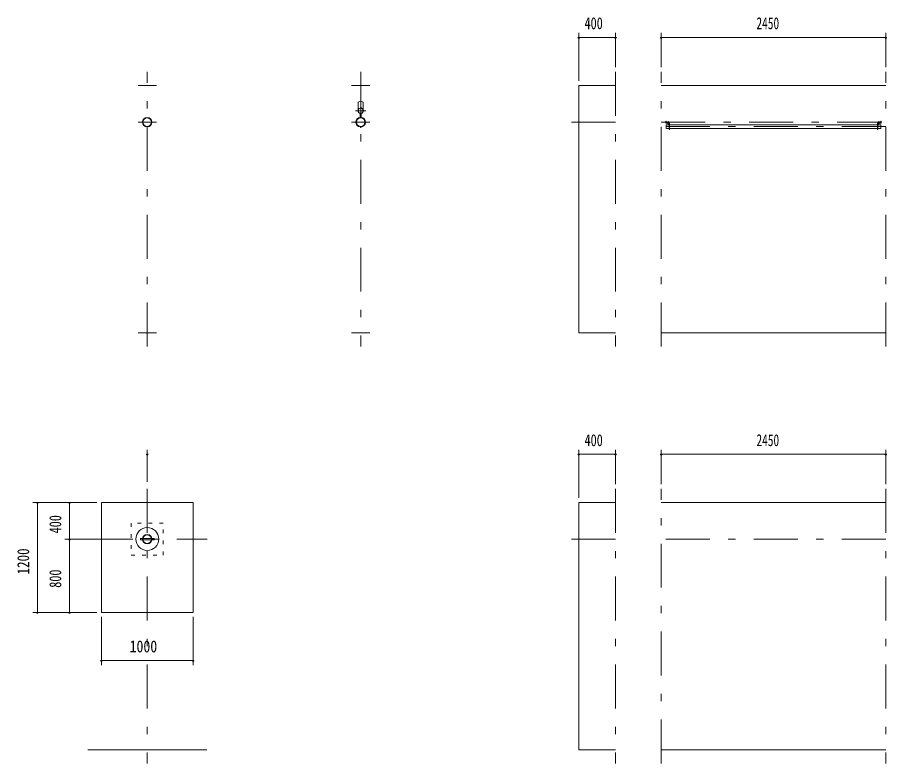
# Model space of a CAD drawing. Units: millimetres, scale not verified. Extents: x -25898 to 25908, y -10500 to 10500.
# Drawn here: x -25898 to -16409, y -7829 to 314 of the extents above; entities that cross this region are included whole.
import ezdxf
from ezdxf.enums import TextEntityAlignment as Align

# ---------------------------------------------------------------- set-up
doc = ezdxf.new("R2010")
doc.units = ezdxf.units.MM
doc.header["$LTSCALE"] = 40
doc.linetypes.add('USER1', pattern=[3, 1, -2])
doc.linetypes.add('USER3', pattern=[24, 12, -5, 2, -5])
for name, color, linetype, lineweight in [('0-2_1-05BOLD', 7, 'Continuous', 18), ('0-3_1-25CENTER', 3, 'USER3', 18), ('0-5_1-55DIM', 3, 'Continuous', 18)]:
    doc.layers.add(name, color=color, linetype=linetype, lineweight=lineweight)
doc.styles.add('ＭＳ ゴシック', font='')
doc.styles.get('ＭＳ ゴシック').set_extended_font_data('MS Gothic')

msp = doc.modelspace()

# ---------------------------------------------------------------- linework, layer by layer
at = {"layer": '0-2_1-05BOLD'}
for p, q in [((-24580.14, -429.33), (-24380.14, -429.33)), ((-22250.4, -429.33), (-22050.4, -429.33)), ((-19768.95, -429.33), (-19768.95, -3129.33)), ((-19368.95, -429.33), (-19768.95, -429.33)), ((-16418.95, -429.33), (-18868.95, -429.33)), ((-22177.9, -695.56), (-22177.9, -610.98)), ((-22122.9, -610.98), (-22122.9, -695.56)), ((-22155, -733.81), (-22155, -777.13)), ((-22153.4, -778.62), (-22153.4, -732.42)), ((-22147.4, -732.42), (-22147.4, -778.62)), ((-22145.8, -777.13), (-22145.8, -733.81)), ((-18818.15, -837.33), (-18818.15, -817.33)), ((-18818.15, -817.33), (-18814.95, -817.33)), ((-18814.95, -817.33), (-18814.95, -837.33)), ((-18812.95, -839.33), (-18783.35, -839.33)), ((-18783.35, -842.53), (-18812.95, -842.53)), ((-18781.35, -844.53), (-18781.35, -910.33)), ((-18778.15, -910.33), (-18778.15, -844.53)), ((-16509.75, -910.33), (-16509.75, -844.53)), ((-16506.55, -844.53), (-16506.55, -910.33)), ((-16474.95, -839.33), (-16504.55, -839.33)), ((-16504.55, -842.53), (-16474.95, -842.53)), ((-16472.95, -817.33), (-16472.95, -837.33)), ((-16469.75, -817.33), (-16472.95, -817.33)), ((-16469.75, -837.33), (-16469.75, -817.33)), ((-18816.45, -899.83), (-18816.45, -857.13)), ((-18816.45, -857.13), (-18781.35, -857.13)), ((-18781.35, -899.83), (-18816.45, -899.83)), ((-18781.35, -910.33), (-18778.15, -910.33)), ((-18778.15, -857.13), (-16509.75, -857.13)), ((-16509.75, -899.83), (-18778.15, -899.83)), ((-16506.55, -910.33), (-16509.75, -910.33)), ((-16506.55, -857.13), (-16471.45, -857.13)), ((-16471.45, -899.83), (-16506.55, -899.83)), ((-16471.45, -857.13), (-16471.45, -899.83)), ((-24380.14, -3129.33), (-24580.14, -3129.33)), ((-22050.4, -3129.33), (-22250.4, -3129.33)), ((-19768.95, -3129.33), (-19368.95, -3129.33)), ((-18868.95, -3129.33), (-16418.95, -3129.33)), ((-24980.13, -4979.33), (-23980.13, -4979.33)), ((-24980.13, -6179.33), (-24980.13, -4979.33)), ((-23980.13, -4979.33), (-23980.13, -6179.33)), ((-19768.95, -4979.33), (-19768.95, -7679.32)), ((-19368.95, -4979.33), (-19768.95, -4979.33)), ((-16418.95, -4979.33), (-18868.95, -4979.33)), ((-24555.14, -5372.83), (-24555.14, -5385.83)), ((-24530.52, -5372.83), (-24555.14, -5372.83)), ((-24555.14, -5385.83), (-24530.52, -5385.83)), ((-24433.99, -5372.83), (-24526.28, -5372.83)), ((-24526.28, -5385.83), (-24433.99, -5385.83)), ((-24405.13, -5372.83), (-24429.75, -5372.83)), ((-24429.75, -5385.83), (-24405.13, -5385.83)), ((-24405.13, -5385.83), (-24405.13, -5372.83)), ((-23980.13, -6179.33), (-24980.13, -6179.33)), ((-25130.14, -7679.32), (-23830.13, -7679.32)), ((-19768.95, -7679.32), (-19368.95, -7679.32)), ((-18868.95, -7679.32), (-16418.95, -7679.32))]:
    msp.add_line(p, q, dxfattribs=at)
at = {"layer": '0-2_1-05BOLD', "linetype": 'USER1'}
for p, q in [((-24655.13, -5204.33), (-24655.13, -5554.33)), ((-24305.13, -5204.33), (-24655.13, -5204.33)), ((-24305.13, -5554.33), (-24305.13, -5204.33)), ((-24655.13, -5554.33), (-24305.13, -5554.33))]:
    msp.add_line(p, q, dxfattribs=at)
at = {"layer": '0-2_1-05BOLD'}
for centre, radius in [((-22150.4, -705.08), 27.5), ((-22150.4, -673.73), 2.25), ((-24480.13, -829.33), 50.8), ((-24480.13, -829.33), 46.6), ((-22150.4, -829.33), 50.8), ((-22150.4, -829.33), 46.6), ((-22150.4, -883.98), 2.25), ((-24480.13, -5379.33), 125), ((-24480.13, -5379.33), 50.8), ((-24480.13, -5379.33), 46.6)]:
    msp.add_circle(centre, radius, dxfattribs=at)
for centre, radius, start, end in [((-22150.4, -646.48), 44.9, 52.23546, 127.76454), ((-22150.4, -705.08), 29.1, 95.93016, 260.90512), ((-22150.4, -722.48), 44.9, 109.58864, 127.76454), ((-22150.4, -673.73), 3.85, 321.34222, 270), ((-22150.4, -705.08), 29.1, 279.09488, 90), ((-22150.4, -722.48), 44.9, 52.23546, 70.41136), ((-22150.4, -829.33), 52.4, 95.03447, 266.65567), ((-22150.4, -829.33), 52.4, 270, 84.95879), ((-18812.95, -837.33), 5.2, 180, 270), ((-18812.95, -837.33), 2, 180, 270), ((-18783.35, -844.53), 5.2, 0, 90), ((-18783.35, -844.53), 2, 0, 90), ((-16504.55, -844.53), 5.2, 90, 180), ((-16504.55, -844.53), 2, 90, 180), ((-16474.95, -837.33), 5.2, 270, 0), ((-16474.95, -837.33), 2, 270, 0), ((-22150.4, -883.98), 3.85, 90, 37.90752)]:
    msp.add_arc(centre, radius, start, end, dxfattribs=at)
at = {"layer": '0-3_1-25CENTER'}
for p, q in [((-24480.13, -3279.33), (-24480.13, -279.33)), ((-22150.4, -279.33), (-22150.4, -3279.33)), ((-19368.95, -279.33), (-19368.95, -3279.33)), ((-18868.95, -3279.33), (-18868.95, -279.33)), ((-16418.95, -3279.33), (-16418.95, -279.33)), ((-22205.4, -705.08), (-22095.4, -705.08)), ((-22139.64, -755.56), (-22161.17, -755.56)), ((-24380.14, -829.33), (-24580.14, -829.33)), ((-22250.4, -829.33), (-22050.4, -829.33)), ((-19368.95, -829.33), (-19918.95, -829.33)), ((-18868.95, -829.33), (-16418.95, -829.33)), ((-18793.15, -862.13), (-18793.15, -820.33)), ((-16494.75, -820.33), (-16494.75, -862.13)), ((-16418.95, -878.48), (-18868.95, -878.48)), ((-24480.13, -4829.33), (-24480.13, -7829.32)), ((-19368.95, -4829.33), (-19368.95, -7829.33)), ((-18868.95, -7829.33), (-18868.95, -4829.33)), ((-16418.95, -4829.33), (-16418.95, -7829.33)), ((-25117.18, -5379.33), (-23827.66, -5379.33)), ((-19368.95, -5379.33), (-19918.95, -5379.33)), ((-16418.95, -5379.33), (-18868.95, -5379.33))]:
    msp.add_line(p, q, dxfattribs=at)
at = {"layer": '0-5_1-55DIM'}
for p, q in [((-19758.95, 95.67), (-19778.95, 95.67)), ((-19768.95, 145.67), (-19768.95, -379.33)), ((-19768.95, 95.67), (-19368.95, 95.67)), ((-19358.95, 95.67), (-19378.95, 95.67)), ((-19368.95, 145.67), (-19368.95, -229.33)), ((-18858.95, 95.67), (-18878.95, 95.67)), ((-18868.95, -229.33), (-18868.95, 145.67)), ((-18868.95, 95.67), (-16418.95, 95.67)), ((-16408.95, 95.67), (-16428.95, 95.67)), ((-16418.95, -229.33), (-16418.95, 145.67)), ((-24470.13, -4454.33), (-24490.13, -4454.33)), ((-24480.13, -4754.33), (-24480.13, -4404.33)), ((-19758.95, -4454.33), (-19778.95, -4454.33)), ((-19768.95, -4929.33), (-19768.95, -4404.33)), ((-19768.95, -4454.33), (-19368.95, -4454.33)), ((-19358.95, -4454.33), (-19378.95, -4454.33)), ((-19368.95, -4404.33), (-19368.95, -4779.33)), ((-18858.95, -4454.33), (-18878.95, -4454.33)), ((-18868.95, -4779.33), (-18868.95, -4404.33)), ((-18868.95, -4454.33), (-16418.95, -4454.33)), ((-16408.95, -4454.33), (-16428.95, -4454.33)), ((-16418.95, -4404.33), (-16418.95, -4779.33)), ((-25030.13, -4979.33), (-25730.13, -4979.33)), ((-25670.13, -4979.33), (-25690.13, -4979.33)), ((-25680.13, -6179.33), (-25680.13, -4979.33)), ((-25320.13, -4979.33), (-25340.13, -4979.33)), ((-25330.13, -5379.33), (-25330.13, -4979.33)), ((-25380.13, -5379.33), (-25030.13, -5379.33)), ((-25320.13, -5379.33), (-25340.13, -5379.33)), ((-25330.13, -6179.33), (-25330.13, -5379.33)), ((-25030.13, -6179.33), (-25730.13, -6179.33)), ((-25670.13, -6179.33), (-25690.13, -6179.33)), ((-25320.13, -6179.33), (-25340.13, -6179.33)), ((-24980.13, -6754.33), (-24980.13, -6229.33)), ((-23980.13, -6229.33), (-23980.13, -6754.33)), ((-24970.13, -6704.33), (-24990.13, -6704.33)), ((-24980.13, -6704.33), (-23980.13, -6704.33)), ((-23970.13, -6704.33), (-23990.13, -6704.33))]:
    msp.add_line(p, q, dxfattribs=at)
for centre in [(-19768.95, 95.67), (-19368.95, 95.67), (-18868.95, 95.67), (-16418.95, 95.67), (-24480.13, -4454.33), (-19768.95, -4454.33), (-19368.95, -4454.33), (-18868.95, -4454.33), (-16418.95, -4454.33), (-25680.13, -4979.33), (-25330.13, -4979.33), (-25330.13, -5379.33), (-25680.13, -6179.33), (-25330.13, -6179.33), (-24980.13, -6704.33), (-23980.13, -6704.33)]:
    msp.add_arc(centre, 10, 180, 0, dxfattribs=at)

# ---------------------------------------------------------------- texts
at = {"layer": '0-5_1-55DIM', "color": 7, "style": 'ＭＳ ゴシック'}
for s, width, p in [('400', 0.75, (-19706.58, 145.67)), ('2450', 0.7, (-17829.96, 145.67)), ('400', 0.75, (-19706.58, -4404.33)), ('2450', 0.7, (-17829.96, -4404.33)), ('1000', 0.85, (-24672.94, -6654.33))]:
    msp.add_text(s, height=130.2, dxfattribs=dict(at, width=width)).set_placement(p, align=Align.BOTTOM_LEFT)
for s, width, p in [('400', 0.75, (-25380.13, -5316.95)), ('1200', 0.8, (-25730.13, -5764.72)), ('800', 0.75, (-25380.13, -5910.73))]:
    msp.add_text(s, height=130.2, rotation=90, dxfattribs=dict(at, width=width)).set_placement(p, align=Align.BOTTOM_LEFT)

doc.saveas('drawing.dxf')
